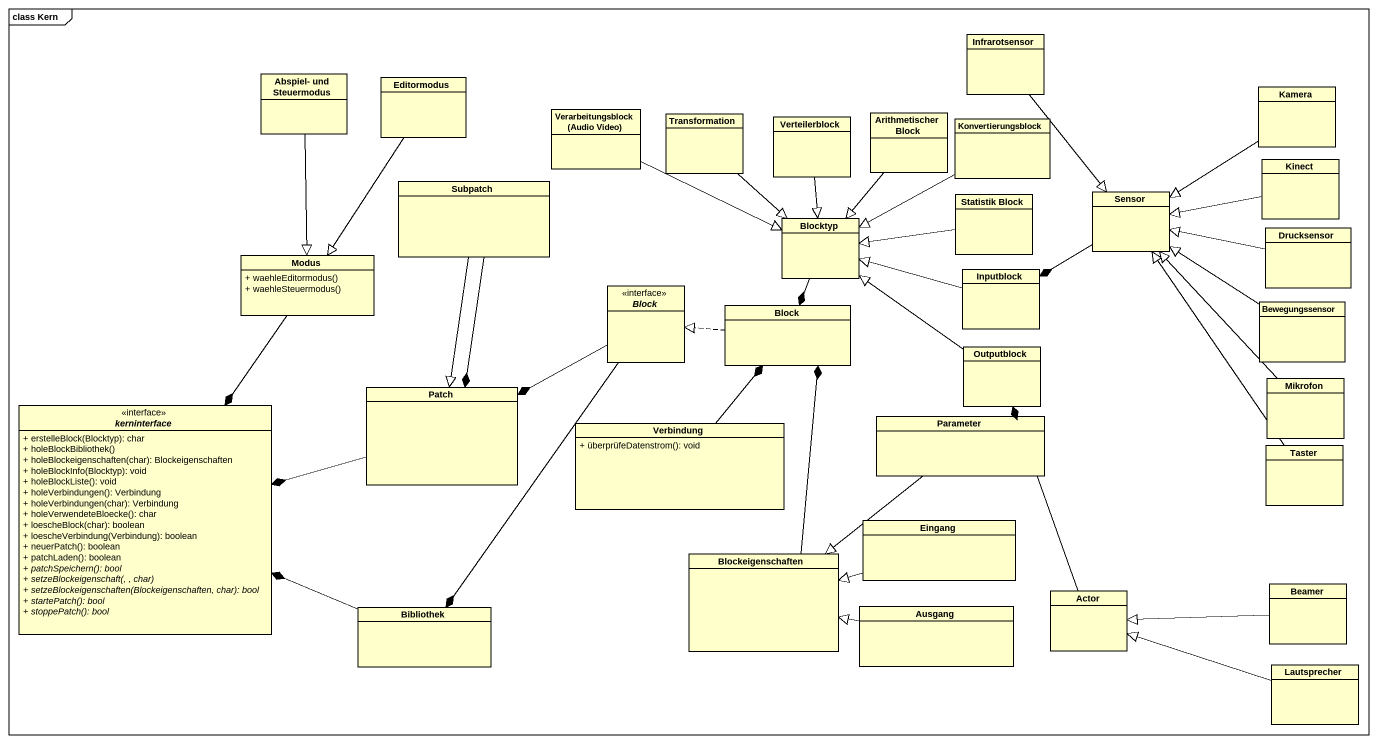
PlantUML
@startuml
mainframe class Kern
hide circle
hide empty members
skinparam classAttributeIconSize 0
class Infrarotsensor
class "Abspiel- und Steuermodus" as Abspiel_und_Steuermodus
class Editormodus
class "Verarbeitungsblock (Audio Video)" as Verarbeitungsblock_Audio
class Transformation
class Verteilerblock
class "Arithmetischer Block" as Arithmetischer_Block
class Konvertierungsblock
class Kamera
class Subpatch
class "Statistik Block" as Statistik_Block
class Sensor
class Kinect
class Blocktyp
class Drucksensor
class Modus {
  + waehleEditormodus()
  + waehleSteuermodus()
}
class Inputblock
interface Block
class "Block" as Block_2
class Bewegungssensor
class Outputblock
class Patch
class Mikrofon
interface kerninterface {
  + erstelleBlock(Blocktyp): char
  + holeBlockBibliothek()
  + holeBlockeigenschaften(char): Blockeigenschaften
  + holeBlockInfo(Blocktyp): void
  + holeBlockListe(): void
  + holeVerbindungen(): Verbindung
  + holeVerbindungen(char): Verbindung
  + holeVerwendeteBloecke(): char
  + loescheBlock(char): boolean
  + loescheVerbindung(Verbindung): boolean
  + neuerPatch(): boolean
  + patchLaden(): boolean
  {abstract} + patchSpeichern(): bool
  {abstract} + setzeBlockeigenschaft(, , char)
  {abstract} + setzeBlockeigenschaften(Blockeigenschaften, char): bool
  {abstract} + startePatch(): bool
  {abstract} + stoppePatch(): bool
}
class Verbindung {
  + überprüfeDatenstrom(): void
}
class Parameter
class Taster
class Eingang
class Blockeigenschaften
class Bibliothek
class Ausgang
class "Actor" as Actor_
class Beamer
class Lautsprecher
Infrarotsensor --|> Sensor
Abspiel_und_Steuermodus --|> Modus
Editormodus --|> Modus
Verarbeitungsblock_Audio -right-|> Blocktyp
Transformation --|> Blocktyp
Verteilerblock --|> Blocktyp
Arithmetischer_Block --|> Blocktyp
Konvertierungsblock -left-|> Blocktyp
Kamera --|> Sensor
Subpatch --* Patch
Subpatch --|> Patch
Statistik_Block -left-|> Blocktyp
Sensor -left-* Inputblock
Kinect -left-|> Sensor
Blocktyp --* Block_2
Drucksensor -left-|> Sensor
Modus --* kerninterface
Inputblock -left-|> Blocktyp
Block -left-* Patch
Block --* Bibliothek
Block_2 .left.|> Block
Bewegungssensor -up-|> Sensor
Outputblock -up-|> Blocktyp
Patch -left-* kerninterface
Mikrofon -up-|> Sensor
Verbindung -up-* Block_2
Parameter --|> Blockeigenschaften
Taster -up-|> Sensor
Eingang -left-|> Blockeigenschaften
Blockeigenschaften -up-* Block_2
Bibliothek -left-* kerninterface
Ausgang -left-|> Blockeigenschaften
Actor_ -up-* Outputblock
Beamer -left-|> Actor_
Lautsprecher -left-|> Actor_
@enduml
